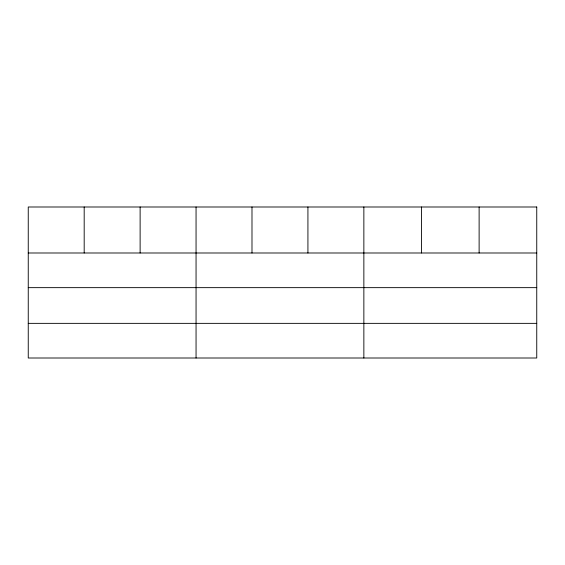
<?xml version="1.0" encoding="UTF-8"?>
<svg xmlns="http://www.w3.org/2000/svg" width="565" height="565" viewBox="0 0 565 565"><rect width="100%" height="100%" fill="white"/><g stroke="black" fill="none" stroke-linecap="round" stroke-linejoin="round"><path stroke-width="0.85" d="M28.25 252.993L536.75 252.993M28.25 287.649L536.75 287.649M28.25 323.357L536.75 323.357M479.12 206.995L479.12 252.993M421.49 206.995L421.49 252.993M363.86 206.995L363.86 358.005M307.925 206.995L307.925 252.993M251.99 206.995L251.99 252.993M196.055 206.995L196.055 358.005M140.12 206.995L140.12 252.993M84.185 206.995L84.185 252.993M536.75 206.995L28.25 206.995L28.25 358.005L536.75 358.005L536.75 206.995"/></g></svg>
